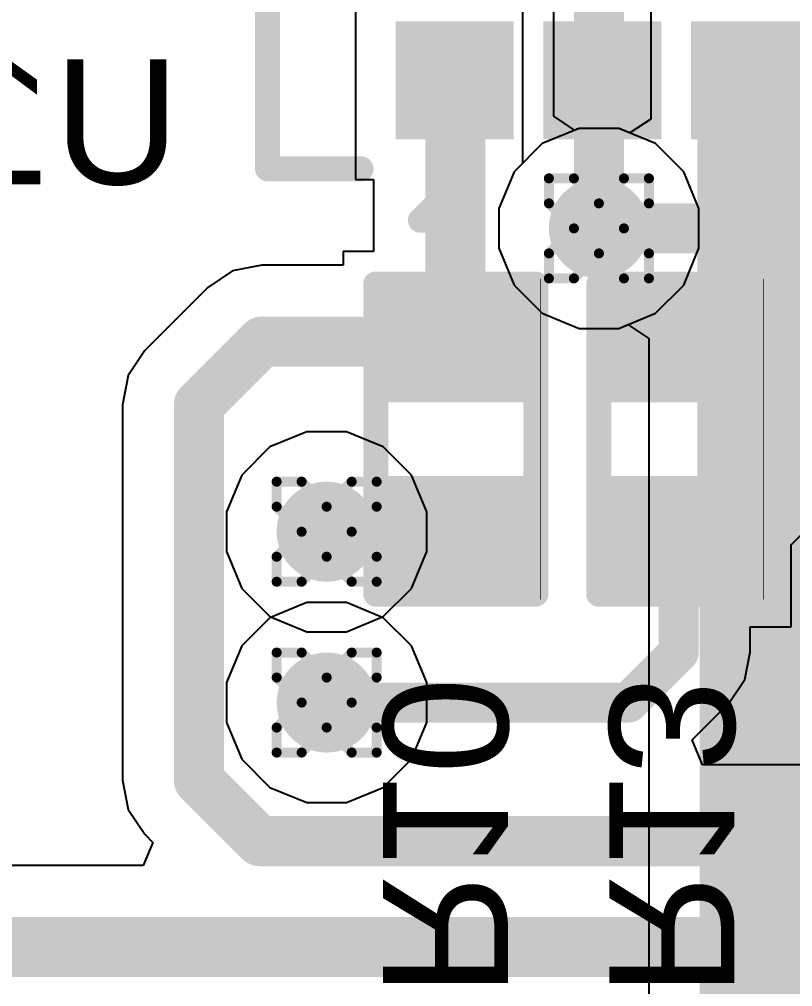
# Model space of a CAD drawing. Header units: inches. Extents: x -13 to 356, y -4 to 120.
# Drawn here: x 1.924 to 5.852, y 28.144 to 33.057 of the extents above; entities that cross this region are included whole.
import ezdxf

# ---------------------------------------------------------------- set-up
doc = ezdxf.new("R2010")
doc.units = ezdxf.units.IN
for name, color, linetype in [('Bottom Layer', 5, 'Continuous'), ('Bottom Overlay', 54, 'Continuous'), ('Bottom Paste', 16, 'Continuous'), ('Bottom Solder', 6, 'Continuous'), ('Drill Drawing', 1, 'Continuous'), ('GND', 16, 'Continuous'), ('Mechanical 13', 56, 'Continuous'), ('POWER', 76, 'Continuous'), ('Top Layer', 1, 'Continuous'), ('Top Overlay', 2, 'Continuous'), ('Top Paste', 8, 'Continuous'), ('Top Solder', 216, 'Continuous'), ('Via Holes', 16, 'Continuous')]:
    doc.layers.add(name, color=color, linetype=linetype)
doc.styles.add('Arial', font='', dxfattribs={"height": 0.2})
doc.styles.get('Arial').set_extended_font_data('Arial')

# ---------------------------------------------------------------- blocks, each defined once
blk = doc.blocks.new('R___0402_B_3')
at = {"layer": 'Bottom Layer'}
for points in [[(-0.2413, 0.3175), (-0.2412999999999999, -0.3175), (-0.6985, -0.3175), (-0.6985, 0.3175)], [(0.6985025399999999, 0.3175), (0.6985025399999999, -0.3175), (0.24130254, -0.3175), (0.24130254, 0.3175)]]:
    blk.add_hatch(color=5, dxfattribs=at).paths.add_polyline_path(points)
at = {"layer": 'Bottom Paste'}
for points in [[(-0.2413, 0.3175), (-0.2412999999999999, -0.3175), (-0.6985, -0.3175), (-0.6985, 0.3175)], [(0.6985025399999999, 0.3175), (0.6985025399999999, -0.3175), (0.24130254, -0.3175), (0.24130254, 0.3175)]]:
    blk.add_hatch(color=16, dxfattribs=at).paths.add_polyline_path(points)
at = {"layer": 'Bottom Solder'}
for points in [[(-0.18629884, 0.37250116), (-0.1862988399999999, -0.37250116), (-0.75350116, -0.37250116), (-0.75350116, 0.37250116)], [(0.7535037, 0.37250116), (0.7535037, -0.37250116), (0.18630138, -0.37250116), (0.18630138, 0.37250116)]]:
    blk.add_hatch(color=6, dxfattribs=at).paths.add_polyline_path(points)
at = {"layer": 'Bottom Overlay'}
for points, const_width in [([(-0.7874, -0.4064), (-0.7874, 0.4064)], 0.127), ([(0.7874, 0.4064), (-0.7874, 0.4064)], 0.127), ([(0.7874, -0.4064), (0.7874, 0.4064)], 0.127), ([(0.8128, 0.4318), (-0.8127974599999999, 0.4318)], 0.0032258), ([(0.7874, -0.4064), (-0.7874, -0.4064)], 0.127)]:
    blk.add_lwpolyline(points, dxfattribs=dict(at, const_width=const_width))
for points, const_width in [([(-0.8191499999999999, 0.4064, 1), (-0.7556499999999999, 0.4064, 1)], 0.0635), ([(-0.8191499999999999, 0.4064, 1), (-0.7556499999999999, 0.4064, 1)], 0.0635), ([(0.7556499999999999, 0.4064, 1), (0.8191499999999999, 0.4064, 1)], 0.0635), ([(0.7556499999999999, 0.4064, 1), (0.8191499999999999, 0.4064, 1)], 0.0635), ([(-0.8136026399999999, 0.4318, 1), (-0.81199228, 0.4318, 1)], 0.0016129), ([(0.8119948199999999, 0.4318, 1), (0.81360518, 0.4318, 1)], 0.0016129), ([(-0.8191499999999999, -0.4064, 1), (-0.7556499999999999, -0.4064, 1)], 0.0635), ([(-0.8191499999999999, -0.4064, 1), (-0.7556499999999999, -0.4064, 1)], 0.0635), ([(0.7556499999999999, -0.4064, 1), (0.8191499999999999, -0.4064, 1)], 0.0635), ([(0.7556499999999999, -0.4064, 1), (0.8191499999999999, -0.4064, 1)], 0.0635)]:
    blk.add_lwpolyline(points, format="xyb", close=True, dxfattribs=dict(at, const_width=const_width))
blk = doc.blocks.new('R___0402_B_4')
at = {"layer": 'Bottom Layer'}
for points in [[(-0.2413, 0.3175), (-0.2412999999999999, -0.3175), (-0.6985, -0.3175), (-0.6985, 0.3175)], [(0.6985025399999999, 0.3175), (0.6985025399999999, -0.3175), (0.24130254, -0.3175), (0.24130254, 0.3175)]]:
    blk.add_hatch(color=5, dxfattribs=at).paths.add_polyline_path(points)
at = {"layer": 'Bottom Paste'}
for points in [[(-0.2413, 0.3175), (-0.2412999999999999, -0.3175), (-0.6985, -0.3175), (-0.6985, 0.3175)], [(0.6985025399999999, 0.3175), (0.6985025399999999, -0.3175), (0.24130254, -0.3175), (0.24130254, 0.3175)]]:
    blk.add_hatch(color=16, dxfattribs=at).paths.add_polyline_path(points)
at = {"layer": 'Bottom Solder'}
for points in [[(-0.18629884, 0.37250116), (-0.1862988399999999, -0.37250116), (-0.75350116, -0.37250116), (-0.75350116, 0.37250116)], [(0.7535037, 0.37250116), (0.7535037, -0.37250116), (0.18630138, -0.37250116), (0.18630138, 0.37250116)]]:
    blk.add_hatch(color=6, dxfattribs=at).paths.add_polyline_path(points)
at = {"layer": 'Bottom Overlay'}
for points, const_width in [([(-0.7874, -0.4064), (-0.7874, 0.4064)], 0.127), ([(0.7874, 0.4064), (-0.7874, 0.4064)], 0.127), ([(0.7874, -0.4064), (0.7874, 0.4064)], 0.127), ([(0.8128, 0.4318), (-0.8127974599999999, 0.4318)], 0.0032258), ([(0.7874, -0.4064), (-0.7874, -0.4064)], 0.127)]:
    blk.add_lwpolyline(points, dxfattribs=dict(at, const_width=const_width))
for points, const_width in [([(-0.8191499999999999, 0.4064, 1), (-0.7556499999999999, 0.4064, 1)], 0.0635), ([(-0.8191499999999999, 0.4064, 1), (-0.7556499999999999, 0.4064, 1)], 0.0635), ([(0.7556499999999999, 0.4064, 1), (0.8191499999999999, 0.4064, 1)], 0.0635), ([(0.7556499999999999, 0.4064, 1), (0.8191499999999999, 0.4064, 1)], 0.0635), ([(-0.8136026399999999, 0.4318, 1), (-0.81199228, 0.4318, 1)], 0.0016129), ([(0.8119948199999999, 0.4318, 1), (0.81360518, 0.4318, 1)], 0.0016129), ([(-0.8191499999999999, -0.4064, 1), (-0.7556499999999999, -0.4064, 1)], 0.0635), ([(-0.8191499999999999, -0.4064, 1), (-0.7556499999999999, -0.4064, 1)], 0.0635), ([(0.7556499999999999, -0.4064, 1), (0.8191499999999999, -0.4064, 1)], 0.0635), ([(0.7556499999999999, -0.4064, 1), (0.8191499999999999, -0.4064, 1)], 0.0635)]:
    blk.add_lwpolyline(points, format="xyb", close=True, dxfattribs=dict(at, const_width=const_width))
blk = doc.blocks.new('VL53L5CXV0GC_1_B_20')
at = {"layer": 'Bottom Layer'}
for points in [[(0.5000625, 1.2999085), (1.0000615, 1.2999085), (1.0000615, 0.7999094999999999), (0.5000625, 0.7999094999999999)], [(1.2501245, 1.2999085), (1.7501235, 1.2999085), (1.7501235, 0.7999094999999999), (1.2501245, 0.7999094999999999)], [(1.9999325, 1.2999085), (2.4999315, 1.2999085), (2.4999315, 0.7999094999999999), (1.9999325, 0.7999094999999999)]]:
    blk.add_hatch(color=5, dxfattribs=at).paths.add_polyline_path(points)
at = {"layer": 'Bottom Paste'}
for points in [[(0.5000625, 1.2999085), (1.0000615, 1.2999085), (1.0000615, 0.7999094999999999), (0.5000625, 0.7999094999999999)], [(1.2501245, 1.2999085), (1.7501235, 1.2999085), (1.7501235, 0.7999094999999999), (1.2501245, 0.7999094999999999)], [(1.9999325, 1.2999085), (2.4999315, 1.2999085), (2.4999315, 0.7999094999999999), (1.9999325, 0.7999094999999999)]]:
    blk.add_hatch(color=16, dxfattribs=at).paths.add_polyline_path(points)
at = {"layer": 'Bottom Solder'}
for points in [[(0.4500625999999999, 1.3499084), (1.0500614, 1.3499084), (1.0500614, 0.7499096), (0.4500625999999999, 0.7499096)], [(1.2001246, 1.3499084), (1.8001234, 1.3499084), (1.8001234, 0.7499096), (1.2001246, 0.7499096)], [(1.9499326, 1.3499084), (2.5499314, 1.3499084), (2.5499314, 0.7499096), (1.9499326, 0.7499096)]]:
    blk.add_hatch(color=6, dxfattribs=at).paths.add_polyline_path(points)
at = {"layer": 'Bottom Overlay', "const_width": 0.127}
for points in [[(2.296668, 1.634109), (2.169668, 1.761109)], [(2.423668, 1.761109), (2.169668, 1.761109)], [(2.423668, 1.761109), (2.296668, 1.634109)], [(3.2000698, 1.4999716), (2.725039, 1.49996906)], [(3.2000698, 1.4999716), (3.2000698, -1.5000224)]]:
    blk.add_lwpolyline(points, dxfattribs=at)
at = {"layer": 'Bottom Overlay', "const_width": 0.0635}
for points in [[(2.137918, 1.761109, 1), (2.201418, 1.761109, 1)], [(2.137918, 1.761109, 1), (2.201418, 1.761109, 1)], [(2.391918, 1.761109, 1), (2.455418, 1.761109, 1)], [(2.391918, 1.761109, 1), (2.455418, 1.761109, 1)], [(2.264918, 1.634109, 1), (2.328418, 1.634109, 1)], [(2.264918, 1.634109, 1), (2.328418, 1.634109, 1)], [(2.693289, 1.49996906, 1), (2.756789, 1.49996906, 1)], [(3.1683198, 1.4999716, 1), (3.231819799999999, 1.4999716, 1)], [(3.1683198, 1.4999716, 1), (3.231819799999999, 1.4999716, 1)]]:
    blk.add_lwpolyline(points, format="xyb", close=True, dxfattribs=at)
blk = doc.blocks.new('IND_CLF7045T_3R3N_D_22')
at = {"layer": 'Top Layer'}
blk.add_hatch(color=1, dxfattribs=at).paths.add_polyline_path([(1.94999864, 1.10000034), (3.94999972, 1.10000034), (3.94999972, -1.10000034), (1.94999864, -1.10000034)])
at = {"layer": 'Top Paste'}
blk.add_hatch(color=8, dxfattribs=at).paths.add_polyline_path([(1.94999864, 1.10000034), (3.94999972, 1.10000034), (3.94999972, -1.10000034), (1.94999864, -1.10000034)])
at = {"layer": 'Top Solder'}
blk.add_hatch(color=216, dxfattribs=at).paths.add_polyline_path([(1.84839864, 1.20160034), (4.05159972, 1.20160034), (4.05159972, -1.20160034), (1.84839864, -1.20160034)])
at = {"layer": 'Mechanical 13', "const_width": 0.127}
blk.add_lwpolyline([(-3.60000042, -3.45000072), (3.60000042, -3.45000072)], dxfattribs=at)
at = {"layer": 'Top Overlay', "const_width": 0.127}
blk.add_lwpolyline([(-3.60000042, -3.45000072), (3.60000042, -3.45000072)], dxfattribs=at)

msp = doc.modelspace()

# ---------------------------------------------------------------- hatches: boundary and pattern name
at = {"layer": 'Bottom Layer'}
h = msp.add_hatch(color=5, dxfattribs=at)
edge = h.paths.add_edge_path()
edge.add_arc((4.86742486, 31.99487124), 0.254, 0, 360)
h = msp.add_hatch(color=5, dxfattribs=at)
edge = h.paths.add_edge_path()
edge.add_arc((3.48467172, 30.45459746), 0.254, 0, 360)
h = msp.add_hatch(color=5, dxfattribs=at)
edge = h.paths.add_edge_path()
edge.add_arc((3.48467172, 29.5869995), 0.254, 0, 360)
at = {"layer": 'GND'}
h = msp.add_hatch(color=16, dxfattribs=at)
edge = h.paths.add_edge_path()
edge.add_arc((4.86742486, 31.99487124), 0.254, 0, 360)
h = msp.add_hatch(color=16, dxfattribs=at)
edge = h.paths.add_edge_path()
edge.add_arc((3.48467172, 30.45459746), 0.254, 0, 360)
h = msp.add_hatch(color=16, dxfattribs=at)
edge = h.paths.add_edge_path()
edge.add_arc((3.48467172, 29.5869995), 0.254, 0, 360)
at = {"layer": 'POWER'}
h = msp.add_hatch(color=76, dxfattribs=at)
edge = h.paths.add_edge_path()
edge.add_arc((4.86742486, 31.99487124), 0.254, 0, 360)
h = msp.add_hatch(color=76, dxfattribs=at)
edge = h.paths.add_edge_path()
edge.add_arc((3.48467172, 30.45459746), 0.254, 0, 360)
h = msp.add_hatch(color=76, dxfattribs=at)
edge = h.paths.add_edge_path()
edge.add_arc((3.48467172, 29.5869995), 0.254, 0, 360)
at = {"layer": 'Top Layer'}
for points in [[(5.37946092, 28.00700012), (7.24506552, 28.00700012), (7.24506552, 32.80700067999999), (5.37946092, 32.80700067999999)], [(5.46843204, 30.03292698), (9.732853279999999, 30.03292698), (9.732853279999999, 32.80699814), (5.46843204, 32.80699814)]]:
    msp.add_hatch(color=1, dxfattribs=at).paths.add_polyline_path(points)
h = msp.add_hatch(color=1, dxfattribs=at)
edge = h.paths.add_edge_path()
edge.add_arc((4.86742486, 31.99487124), 0.254, 0, 360)
h = msp.add_hatch(color=1, dxfattribs=at)
edge = h.paths.add_edge_path()
edge.add_arc((3.48467172, 30.45459746), 0.254, 0, 360)
h = msp.add_hatch(color=1, dxfattribs=at)
edge = h.paths.add_edge_path()
edge.add_arc((3.48467172, 29.5869995), 0.254, 0, 360)
at = {"layer": 'Via Holes'}
h = msp.add_hatch(color=7, dxfattribs=at)
edge = h.paths.add_edge_path()
edge.add_arc((4.86742486, 31.99487124), 0.127, 0, 360)
h = msp.add_hatch(color=7, dxfattribs=at)
edge = h.paths.add_edge_path()
edge.add_arc((3.48467172, 30.45459746), 0.127, 0, 360)
h = msp.add_hatch(color=7, dxfattribs=at)
edge = h.paths.add_edge_path()
edge.add_arc((3.48467172, 29.5869995), 0.127, 0, 360)

# ---------------------------------------------------------------- linework, layer by layer
at = {"layer": 'Bottom Layer'}
for p, q in [((4.63872072, 32.56429352), (4.63872072, 33.2510892)), ((5.13059172, 33.2510892), (5.13059172, 32.55001872)), ((3.63072172, 33.16612366), (3.63072172, 32.2430902)), ((4.74431868, 32.49373486), (4.63872072, 32.56429352)), ((5.13059172, 32.55001872), (5.024993759999999, 32.47946006)), ((4.76637858, 32.50287124), (4.74431868, 32.49373486)), ((4.96847114, 32.50287124), (4.76637858, 32.50287124)), ((5.024993759999999, 32.47946006), (4.96847114, 32.50287124)), ((3.63072172, 32.2430902), (3.72309898, 32.2430902)), ((3.72309898, 32.2430902), (3.72309898, 31.877)), ((3.72309898, 31.877), (3.5687, 31.877)), ((3.5687, 31.877), (3.5687, 31.80826506)), ((3.15571378, 31.80826506), (3.007055199999999, 31.77869437999999)), ((3.5687, 31.80826506), (3.15571378, 31.80826506)), ((3.007055199999999, 31.77869437999999), (2.88102802, 31.69448576)), ((2.88102802, 31.69448576), (2.56087626, 31.374334)), ((2.56087626, 31.374334), (2.47666764, 31.24830682)), ((2.47666764, 31.24830682), (2.44709696, 31.09964824)), ((2.44709696, 31.09964824), (2.44709696, 29.1925121)), ((5.84447904, 30.38782594), (6.36816608, 30.91151298)), ((5.84447904, 29.97199746), (5.84447904, 30.38782594)), ((5.63554626, 29.84256668), (5.63554626, 29.97199746)), ((5.63554626, 29.97199746), (5.84447904, 29.97199746)), ((5.607946619999999, 29.70380648), (5.6355488, 29.84255398)), ((5.6355488, 29.84255398), (5.63554626, 29.84256668)), ((5.52935394, 29.58617908), (5.607946619999999, 29.70380648)), ((5.34161746, 29.3984426), (5.529346319999999, 29.586174)), ((5.529346319999999, 29.586174), (5.52935394, 29.58617908)), ((5.3942234, 29.2714426), (5.34161746, 29.3984426)), ((8.69600496, 29.2714426), (5.3942234, 29.2714426)), ((2.44709696, 29.1925121), (2.47666764, 29.04385352)), ((2.47666764, 29.04385352), (2.56087626, 28.91782634)), ((2.56087626, 28.91782634), (2.60189472, 28.87680788)), ((2.60189472, 28.87680788), (2.55329182, 28.75947512)), ((2.55329182, 28.75947512), (-0.75567032, 28.75947512))]:
    msp.add_line(p, q, dxfattribs=at)
for points, const_width in [([(4.134721219999999, 32.7470897), (4.137461879999999, 32.74434904)], 0.3048), ([(4.137461879999999, 31.4198), (4.137461879999999, 32.74434904)], 0.3048), ([(5.63459122, 31.86597893999999), (5.63459122, 32.7470897)], 0.254), ([(4.86742486, 31.99487124), (5.505698919999999, 31.99487124)], 0.254), ([(5.505698919999999, 31.99487124), (5.63459122, 31.86597893999999)], 0.254), ([(5.63459122, 31.699454), (5.63459122, 31.86597893999999)], 0.254), ([(5.43807904, 31.50294182), (5.63459122, 31.699454)], 0.254), ([(5.3963189, 31.42883986), (5.43807904, 31.4706)], 0.254), ([(5.43807904, 31.4706), (5.43807904, 31.50294182)], 0.254), ([(2.83556202, 31.09964824), (3.15571378, 31.4198)], 0.254), ([(3.15571378, 31.4198), (4.137461879999999, 31.4198)], 0.254), ([(5.36397708, 31.42883986), (5.3963189, 31.42883986)], 0.254), ([(5.36187904, 30.45459746), (6.203281979999999, 31.2960004)], 0.254), ([(2.83556202, 29.1925121), (2.83556202, 31.09964824)], 0.254), ([(3.48467172, 30.45459746), (4.1402, 30.45459746)], 0.2032), ([(5.272979039999999, 30.45459746), (5.36187904, 30.45459746)], 0.2032), ([(5.272979039999999, 29.84255398), (5.272979039999999, 30.45459746)], 0.2032), ([(5.017424559999999, 29.5869995), (5.272979039999999, 29.84255398)], 0.2032), ([(3.48467172, 29.5869995), (5.017424559999999, 29.5869995)], 0.2032), ([(2.83556202, 29.1925121), (3.14509658, 28.88297754)], 0.254), ([(3.14509658, 28.88297754), (8.85691142, 28.88297754)], 0.254), ([(-0.75567032, 28.37101006), (9.04761716, 28.37101006)], 0.254)]:
    msp.add_lwpolyline(points, dxfattribs=dict(at, const_width=const_width))
for points, const_width in [([(4.058521219999999, 32.7470897, 1), (4.210921219999999, 32.7470897, 1)], 0.1524), ([(4.06126188, 32.74434904, 1), (4.213661879999999, 32.74434904, 1)], 0.1524), ([(4.06126188, 32.74434904, 1), (4.213661879999999, 32.74434904, 1)], 0.1524), ([(5.57109122, 32.7470897, 1), (5.698091219999999, 32.7470897, 1)], 0.127), ([(4.80392486, 31.99487124, 1), (4.930924859999999, 31.99487124, 1)], 0.127), ([(5.44219892, 31.99487124, 1), (5.56919892, 31.99487124, 1)], 0.127), ([(5.44219892, 31.99487124, 1), (5.56919892, 31.99487124, 1)], 0.127), ([(5.57109122, 31.86597893999999, 1), (5.698091219999999, 31.86597893999999, 1)], 0.127), ([(5.57109122, 31.86597893999999, 1), (5.698091219999999, 31.86597893999999, 1)], 0.127), ([(5.57109122, 31.86597893999999, 1), (5.698091219999999, 31.86597893999999, 1)], 0.127), ([(5.57109122, 31.699454, 1), (5.698091219999999, 31.699454, 1)], 0.127), ([(5.57109122, 31.699454, 1), (5.698091219999999, 31.699454, 1)], 0.127), ([(5.37457904, 31.50294182, 1), (5.501579039999999, 31.50294182, 1)], 0.127), ([(5.37457904, 31.50294182, 1), (5.501579039999999, 31.50294182, 1)], 0.127), ([(5.37457904, 31.4706, 1), (5.501579039999999, 31.4706, 1)], 0.127), ([(5.37457904, 31.4706, 1), (5.501579039999999, 31.4706, 1)], 0.127), ([(3.09221378, 31.4198, 1), (3.21921378, 31.4198, 1)], 0.127), ([(3.09221378, 31.4198, 1), (3.21921378, 31.4198, 1)], 0.127), ([(4.06126188, 31.4198, 1), (4.213661879999999, 31.4198, 1)], 0.1524), ([(4.07396188, 31.4198, 1), (4.200961879999999, 31.4198, 1)], 0.127), ([(5.30047708, 31.42883986, 1), (5.427477079999999, 31.42883986, 1)], 0.127), ([(5.332818899999999, 31.42883986, 1), (5.459818899999999, 31.42883986, 1)], 0.127), ([(5.332818899999999, 31.42883986, 1), (5.459818899999999, 31.42883986, 1)], 0.127), ([(2.77206202, 31.09964824, 1), (2.89906202, 31.09964824, 1)], 0.127), ([(2.77206202, 31.09964824, 1), (2.89906202, 31.09964824, 1)], 0.127), ([(3.43387172, 30.45459746, 1), (3.53547172, 30.45459746, 1)], 0.1016), ([(4.089399999999999, 30.45459746, 1), (4.191, 30.45459746, 1)], 0.1016), ([(5.222179039999999, 30.45459746, 1), (5.32377904, 30.45459746, 1)], 0.1016), ([(5.222179039999999, 30.45459746, 1), (5.32377904, 30.45459746, 1)], 0.1016), ([(5.298379039999999, 30.45459746, 1), (5.425379039999999, 30.45459746, 1)], 0.127), ([(5.311079039999999, 30.45459746, 1), (5.41267904, 30.45459746, 1)], 0.1016), ([(5.222179039999999, 29.84255398, 1), (5.32377904, 29.84255398, 1)], 0.1016), ([(5.222179039999999, 29.84255398, 1), (5.32377904, 29.84255398, 1)], 0.1016), ([(3.43387172, 29.5869995, 1), (3.53547172, 29.5869995, 1)], 0.1016), ([(4.96662456, 29.5869995, 1), (5.06822456, 29.5869995, 1)], 0.1016), ([(4.96662456, 29.5869995, 1), (5.06822456, 29.5869995, 1)], 0.1016), ([(2.77206202, 29.1925121, 1), (2.89906202, 29.1925121, 1)], 0.127), ([(2.77206202, 29.1925121, 1), (2.89906202, 29.1925121, 1)], 0.127), ([(3.08159658, 28.88297754, 1), (3.20859658, 28.88297754, 1)], 0.127), ([(3.08159658, 28.88297754, 1), (3.20859658, 28.88297754, 1)], 0.127)]:
    msp.add_lwpolyline(points, format="xyb", close=True, dxfattribs=dict(at, const_width=const_width))
at = {"layer": 'Drill Drawing', "const_width": 0.0508}
for points in [[(4.61342486, 32.12187124), (4.61342486, 32.24887124)], [(4.61342486, 32.24887124), (4.740424859999999, 32.24887124)], [(4.740424859999999, 32.24887124), (4.86742486, 32.12187124)], [(4.86742486, 32.12187124), (4.99442486, 32.24887124)], [(4.99442486, 32.24887124), (5.121424859999999, 32.24887124)], [(5.121424859999999, 32.12187124), (5.121424859999999, 32.24887124)], [(4.61342486, 32.12187124), (4.740424859999999, 31.99487124)], [(4.99442486, 31.99487124), (5.121424859999999, 32.12187124)], [(4.61342486, 31.86787124), (4.740424859999999, 31.99487124)], [(4.99442486, 31.99487124), (5.121424859999999, 31.86787124)], [(4.61342486, 31.74087124), (4.61342486, 31.86787124)], [(4.740424859999999, 31.74087124), (4.86742486, 31.86787124)], [(4.86742486, 31.86787124), (4.99442486, 31.74087124)], [(5.121424859999999, 31.74087124), (5.121424859999999, 31.86787124)], [(4.61342486, 31.74087124), (4.740424859999999, 31.74087124)], [(4.99442486, 31.74087124), (5.121424859999999, 31.74087124)], [(3.23067172, 30.58159745999999), (3.23067172, 30.70859746)], [(3.23067172, 30.70859746), (3.35767172, 30.70859746)], [(3.35767172, 30.70859746), (3.48467172, 30.58159745999999)], [(3.48467172, 30.58159745999999), (3.61167172, 30.70859746)], [(3.61167172, 30.70859746), (3.73867172, 30.70859746)], [(3.73867172, 30.58159745999999), (3.73867172, 30.70859746)], [(3.23067172, 30.58159745999999), (3.35767172, 30.45459746)], [(3.61167172, 30.45459746), (3.73867172, 30.58159745999999)], [(3.23067172, 30.32759746), (3.35767172, 30.45459746)], [(3.61167172, 30.45459746), (3.73867172, 30.32759746)], [(3.23067172, 30.20059746), (3.23067172, 30.32759746)], [(3.35767172, 30.20059746), (3.48467172, 30.32759746)], [(3.48467172, 30.32759746), (3.61167172, 30.20059746)], [(3.73867172, 30.20059746), (3.73867172, 30.32759746)], [(3.23067172, 30.20059746), (3.35767172, 30.20059746)], [(3.61167172, 30.20059746), (3.73867172, 30.20059746)], [(3.23067172, 29.7139995), (3.23067172, 29.8409995)], [(3.23067172, 29.8409995), (3.35767172, 29.8409995)], [(3.35767172, 29.8409995), (3.48467172, 29.7139995)], [(3.48467172, 29.7139995), (3.61167172, 29.8409995)], [(3.61167172, 29.8409995), (3.73867172, 29.8409995)], [(3.73867172, 29.7139995), (3.73867172, 29.8409995)], [(3.23067172, 29.7139995), (3.35767172, 29.5869995)], [(3.61167172, 29.5869995), (3.73867172, 29.7139995)], [(3.23067172, 29.4599995), (3.35767172, 29.5869995)], [(3.61167172, 29.5869995), (3.73867172, 29.4599995)], [(3.23067172, 29.3329995), (3.23067172, 29.4599995)], [(3.35767172, 29.3329995), (3.48467172, 29.4599995)], [(3.48467172, 29.4599995), (3.61167172, 29.3329995)], [(3.73867172, 29.3329995), (3.73867172, 29.4599995)], [(3.23067172, 29.3329995), (3.35767172, 29.3329995)], [(3.61167172, 29.3329995), (3.73867172, 29.3329995)]]:
    msp.add_lwpolyline(points, dxfattribs=at)
at = {"layer": 'Drill Drawing', "const_width": 0.0254}
for points in [[(4.60072486, 32.24887124, 1), (4.62612486, 32.24887124, 1)], [(4.60072486, 32.24887124, 1), (4.62612486, 32.24887124, 1)], [(4.727724859999999, 32.24887124, 1), (4.75312486, 32.24887124, 1)], [(4.727724859999999, 32.24887124, 1), (4.75312486, 32.24887124, 1)], [(4.98172486, 32.24887124, 1), (5.007124859999999, 32.24887124, 1)], [(4.98172486, 32.24887124, 1), (5.007124859999999, 32.24887124, 1)], [(5.10872486, 32.24887124, 1), (5.13412486, 32.24887124, 1)], [(5.10872486, 32.24887124, 1), (5.13412486, 32.24887124, 1)], [(4.60072486, 32.12187124, 1), (4.62612486, 32.12187124, 1)], [(4.60072486, 32.12187124, 1), (4.62612486, 32.12187124, 1)], [(4.854724859999999, 32.12187124, 1), (4.88012486, 32.12187124, 1)], [(4.854724859999999, 32.12187124, 1), (4.88012486, 32.12187124, 1)], [(5.10872486, 32.12187124, 1), (5.13412486, 32.12187124, 1)], [(5.10872486, 32.12187124, 1), (5.13412486, 32.12187124, 1)], [(4.727724859999999, 31.99487124, 1), (4.75312486, 31.99487124, 1)], [(4.727724859999999, 31.99487124, 1), (4.75312486, 31.99487124, 1)], [(4.98172486, 31.99487124, 1), (5.007124859999999, 31.99487124, 1)], [(4.98172486, 31.99487124, 1), (5.007124859999999, 31.99487124, 1)], [(4.60072486, 31.86787124, 1), (4.62612486, 31.86787124, 1)], [(4.60072486, 31.86787124, 1), (4.62612486, 31.86787124, 1)], [(4.854724859999999, 31.86787124, 1), (4.88012486, 31.86787124, 1)], [(4.854724859999999, 31.86787124, 1), (4.88012486, 31.86787124, 1)], [(5.10872486, 31.86787124, 1), (5.13412486, 31.86787124, 1)], [(5.10872486, 31.86787124, 1), (5.13412486, 31.86787124, 1)], [(4.60072486, 31.74087124, 1), (4.62612486, 31.74087124, 1)], [(4.60072486, 31.74087124, 1), (4.62612486, 31.74087124, 1)], [(4.727724859999999, 31.74087124, 1), (4.75312486, 31.74087124, 1)], [(4.727724859999999, 31.74087124, 1), (4.75312486, 31.74087124, 1)], [(4.98172486, 31.74087124, 1), (5.007124859999999, 31.74087124, 1)], [(4.98172486, 31.74087124, 1), (5.007124859999999, 31.74087124, 1)], [(5.10872486, 31.74087124, 1), (5.13412486, 31.74087124, 1)], [(5.10872486, 31.74087124, 1), (5.13412486, 31.74087124, 1)], [(3.21797172, 30.70859746, 1), (3.24337172, 30.70859746, 1)], [(3.21797172, 30.70859746, 1), (3.24337172, 30.70859746, 1)], [(3.34497172, 30.70859746, 1), (3.37037172, 30.70859746, 1)], [(3.34497172, 30.70859746, 1), (3.37037172, 30.70859746, 1)], [(3.59897172, 30.70859746, 1), (3.62437172, 30.70859746, 1)], [(3.59897172, 30.70859746, 1), (3.62437172, 30.70859746, 1)], [(3.72597172, 30.70859746, 1), (3.75137172, 30.70859746, 1)], [(3.72597172, 30.70859746, 1), (3.75137172, 30.70859746, 1)], [(3.21797172, 30.58159745999999, 1), (3.24337172, 30.58159745999999, 1)], [(3.21797172, 30.58159745999999, 1), (3.24337172, 30.58159745999999, 1)], [(3.47197172, 30.58159745999999, 1), (3.49737172, 30.58159745999999, 1)], [(3.47197172, 30.58159745999999, 1), (3.49737172, 30.58159745999999, 1)], [(3.72597172, 30.58159745999999, 1), (3.75137172, 30.58159745999999, 1)], [(3.72597172, 30.58159745999999, 1), (3.75137172, 30.58159745999999, 1)], [(3.34497172, 30.45459746, 1), (3.37037172, 30.45459746, 1)], [(3.34497172, 30.45459746, 1), (3.37037172, 30.45459746, 1)], [(3.59897172, 30.45459746, 1), (3.62437172, 30.45459746, 1)], [(3.59897172, 30.45459746, 1), (3.62437172, 30.45459746, 1)], [(3.21797172, 30.32759746, 1), (3.24337172, 30.32759746, 1)], [(3.21797172, 30.32759746, 1), (3.24337172, 30.32759746, 1)], [(3.47197172, 30.32759746, 1), (3.49737172, 30.32759746, 1)], [(3.47197172, 30.32759746, 1), (3.49737172, 30.32759746, 1)], [(3.72597172, 30.32759746, 1), (3.75137172, 30.32759746, 1)], [(3.72597172, 30.32759746, 1), (3.75137172, 30.32759746, 1)], [(3.21797172, 30.20059746, 1), (3.24337172, 30.20059746, 1)], [(3.21797172, 30.20059746, 1), (3.24337172, 30.20059746, 1)], [(3.34497172, 30.20059746, 1), (3.37037172, 30.20059746, 1)], [(3.34497172, 30.20059746, 1), (3.37037172, 30.20059746, 1)], [(3.59897172, 30.20059746, 1), (3.62437172, 30.20059746, 1)], [(3.59897172, 30.20059746, 1), (3.62437172, 30.20059746, 1)], [(3.72597172, 30.20059746, 1), (3.75137172, 30.20059746, 1)], [(3.72597172, 30.20059746, 1), (3.75137172, 30.20059746, 1)], [(3.21797172, 29.8409995, 1), (3.24337172, 29.8409995, 1)], [(3.21797172, 29.8409995, 1), (3.24337172, 29.8409995, 1)], [(3.34497172, 29.8409995, 1), (3.37037172, 29.8409995, 1)], [(3.34497172, 29.8409995, 1), (3.37037172, 29.8409995, 1)], [(3.59897172, 29.8409995, 1), (3.62437172, 29.8409995, 1)], [(3.59897172, 29.8409995, 1), (3.62437172, 29.8409995, 1)], [(3.72597172, 29.8409995, 1), (3.75137172, 29.8409995, 1)], [(3.72597172, 29.8409995, 1), (3.75137172, 29.8409995, 1)], [(3.21797172, 29.7139995, 1), (3.24337172, 29.7139995, 1)], [(3.21797172, 29.7139995, 1), (3.24337172, 29.7139995, 1)], [(3.47197172, 29.7139995, 1), (3.49737172, 29.7139995, 1)], [(3.47197172, 29.7139995, 1), (3.49737172, 29.7139995, 1)], [(3.72597172, 29.7139995, 1), (3.75137172, 29.7139995, 1)], [(3.72597172, 29.7139995, 1), (3.75137172, 29.7139995, 1)], [(3.34497172, 29.5869995, 1), (3.37037172, 29.5869995, 1)], [(3.34497172, 29.5869995, 1), (3.37037172, 29.5869995, 1)], [(3.59897172, 29.5869995, 1), (3.62437172, 29.5869995, 1)], [(3.59897172, 29.5869995, 1), (3.62437172, 29.5869995, 1)], [(3.21797172, 29.4599995, 1), (3.24337172, 29.4599995, 1)], [(3.21797172, 29.4599995, 1), (3.24337172, 29.4599995, 1)], [(3.47197172, 29.4599995, 1), (3.49737172, 29.4599995, 1)], [(3.47197172, 29.4599995, 1), (3.49737172, 29.4599995, 1)], [(3.72597172, 29.4599995, 1), (3.75137172, 29.4599995, 1)], [(3.72597172, 29.4599995, 1), (3.75137172, 29.4599995, 1)], [(3.21797172, 29.3329995, 1), (3.24337172, 29.3329995, 1)], [(3.21797172, 29.3329995, 1), (3.24337172, 29.3329995, 1)], [(3.34497172, 29.3329995, 1), (3.37037172, 29.3329995, 1)], [(3.34497172, 29.3329995, 1), (3.37037172, 29.3329995, 1)], [(3.59897172, 29.3329995, 1), (3.62437172, 29.3329995, 1)], [(3.59897172, 29.3329995, 1), (3.62437172, 29.3329995, 1)], [(3.72597172, 29.3329995, 1), (3.75137172, 29.3329995, 1)], [(3.72597172, 29.3329995, 1), (3.75137172, 29.3329995, 1)]]:
    msp.add_lwpolyline(points, format="xyb", close=True, dxfattribs=at)
at = {"layer": 'GND'}
for p, q in [((4.76637858, 32.50287124), (4.57966572, 32.42553332)), ((4.96847114, 32.50287124), (4.76637858, 32.50287124)), ((5.155183999999999, 32.42553332), (4.96847114, 32.50287124)), ((4.57966572, 32.42553332), (4.43676278, 32.28263038)), ((5.298086939999999, 32.28263038), (5.155183999999999, 32.42553332)), ((4.43676278, 32.28263038), (4.35942486, 32.09591751999999)), ((5.37542486, 32.09591751999999), (5.298086939999999, 32.28263038)), ((4.35942486, 32.09591751999999), (4.35942486, 31.89382496)), ((5.37542486, 31.89382496), (5.37542486, 32.09591751999999)), ((4.35942486, 31.89382496), (4.43676278, 31.7071121)), ((5.298086939999999, 31.7071121), (5.37542486, 31.89382496)), ((4.43676278, 31.7071121), (4.57966572, 31.56420916)), ((5.155183999999999, 31.56420916), (5.298086939999999, 31.7071121)), ((4.57966572, 31.56420916), (4.76637858, 31.48687124)), ((4.96847114, 31.48687124), (5.155183999999999, 31.56420916)), ((4.76637858, 31.48687124), (4.96847114, 31.48687124)), ((3.383625439999999, 30.0949995), (3.19691258, 30.01766158)), ((3.585718, 30.0949995), (3.383625439999999, 30.0949995)), ((3.77243086, 30.01766158), (3.585718, 30.0949995)), ((3.19691258, 30.01766158), (3.05400964, 29.87475864)), ((3.9153338, 29.87475864), (3.77243086, 30.01766158)), ((3.05400964, 29.87475864), (2.97667172, 29.68804578)), ((3.99267172, 29.68804578), (3.9153338, 29.87475864)), ((2.97667172, 29.68804578), (2.97667172, 29.48595322)), ((3.99267172, 29.48595322), (3.99267172, 29.68804578)), ((2.97667172, 29.48595322), (3.05400964, 29.29924036)), ((3.9153338, 29.29924036), (3.99267172, 29.48595322)), ((3.05400964, 29.29924036), (3.19691258, 29.15633742)), ((3.77243086, 29.15633742), (3.9153338, 29.29924036)), ((3.19691258, 29.15633742), (3.383625439999999, 29.0789995)), ((3.585718, 29.0789995), (3.77243086, 29.15633742)), ((3.383625439999999, 29.0789995), (3.585718, 29.0789995))]:
    msp.add_line(p, q, dxfattribs=at)
at = {"layer": 'POWER'}
for p, q in [((4.76637858, 32.50287124), (4.57966572, 32.42553332)), ((4.96847114, 32.50287124), (4.76637858, 32.50287124)), ((5.155183999999999, 32.42553332), (4.96847114, 32.50287124)), ((4.57966572, 32.42553332), (4.43676278, 32.28263038)), ((5.298086939999999, 32.28263038), (5.155183999999999, 32.42553332)), ((4.43676278, 32.28263038), (4.35942486, 32.09591751999999)), ((5.37542486, 32.09591751999999), (5.298086939999999, 32.28263038)), ((4.35942486, 32.09591751999999), (4.35942486, 31.89382496)), ((5.37542486, 31.89382496), (5.37542486, 32.09591751999999)), ((4.35942486, 31.89382496), (4.43676278, 31.7071121)), ((5.298086939999999, 31.7071121), (5.37542486, 31.89382496)), ((4.43676278, 31.7071121), (4.57966572, 31.56420916)), ((5.155183999999999, 31.56420916), (5.298086939999999, 31.7071121)), ((4.57966572, 31.56420916), (4.76637858, 31.48687124)), ((4.96847114, 31.48687124), (5.155183999999999, 31.56420916)), ((4.76637858, 31.48687124), (4.96847114, 31.48687124)), ((3.383625439999999, 30.96259746), (3.19691258, 30.88525954)), ((3.585718, 30.96259746), (3.383625439999999, 30.96259746)), ((3.77243086, 30.88525954), (3.585718, 30.96259746)), ((3.19691258, 30.88525954), (3.05400964, 30.7423566)), ((3.9153338, 30.7423566), (3.77243086, 30.88525954)), ((3.05400964, 30.7423566), (2.97667172, 30.55564374)), ((3.99267172, 30.55564374), (3.9153338, 30.7423566)), ((2.97667172, 30.55564374), (2.97667172, 30.35355118)), ((3.99267172, 30.35355118), (3.99267172, 30.55564374)), ((2.97667172, 30.35355118), (3.05400964, 30.16683832)), ((3.9153338, 30.16683832), (3.99267172, 30.35355118)), ((3.05400964, 30.16683832), (3.19691258, 30.02393538)), ((3.77243086, 30.02393538), (3.9153338, 30.16683832)), ((3.19691258, 30.02393538), (3.383625439999999, 29.94659746)), ((3.585718, 29.94659746), (3.77243086, 30.02393538)), ((3.383625439999999, 29.94659746), (3.585718, 29.94659746))]:
    msp.add_line(p, q, dxfattribs=at)
at = {"layer": 'Top Layer'}
for p, q in [((4.478959799999999, 34.56887675999999), (4.478959799999999, 32.3248274)), ((4.478959799999999, 32.3248274), (4.43676278, 32.28263038)), ((4.43676278, 32.28263038), (4.35942486, 32.09591751999999)), ((4.35942486, 32.09591751999999), (4.35942486, 31.89382496)), ((4.35942486, 31.89382496), (4.43676278, 31.7071121)), ((4.43676278, 31.7071121), (4.57966572, 31.56420916)), ((4.57966572, 31.56420916), (4.76637858, 31.48687124)), ((4.96847114, 31.48687124), (5.014887099999999, 31.5060965)), ((5.014887099999999, 31.5060965), (5.120485059999999, 31.43553783999999)), ((4.76637858, 31.48687124), (4.96847114, 31.48687124)), ((5.120485059999999, 31.43553783999999), (5.120485059999999, 28.00700012)), ((3.383625439999999, 30.0949995), (3.19691258, 30.01766158)), ((3.585718, 30.0949995), (3.383625439999999, 30.0949995)), ((3.77243086, 30.01766158), (3.585718, 30.0949995)), ((3.19691258, 30.01766158), (3.05400964, 29.87475864)), ((3.9153338, 29.87475864), (3.77243086, 30.01766158)), ((3.05400964, 29.87475864), (2.97667172, 29.68804578)), ((3.99267172, 29.68804578), (3.9153338, 29.87475864)), ((2.97667172, 29.68804578), (2.97667172, 29.48595322)), ((3.99267172, 29.48595322), (3.99267172, 29.68804578)), ((2.97667172, 29.48595322), (3.05400964, 29.29924036)), ((3.9153338, 29.29924036), (3.99267172, 29.48595322)), ((3.05400964, 29.29924036), (3.19691258, 29.15633742)), ((3.77243086, 29.15633742), (3.9153338, 29.29924036)), ((3.19691258, 29.15633742), (3.383625439999999, 29.0789995)), ((3.585718, 29.0789995), (3.77243086, 29.15633742)), ((3.383625439999999, 29.0789995), (3.585718, 29.0789995))]:
    msp.add_line(p, q, dxfattribs=at)
at = {"layer": 'Top Layer', "const_width": 0.254}
msp.add_lwpolyline([(4.86742486, 31.99487124), (4.86742486, 34.56887675999999)], dxfattribs=at)
at = {"layer": 'Top Layer', "const_width": 0.127}
msp.add_lwpolyline([(4.80392486, 31.99487124, 1), (4.930924859999999, 31.99487124, 1)], format="xyb", close=True, dxfattribs=at)

# ---------------------------------------------------------------- block references
msp.add_blockref('IND_CLF7045T_3R3N_D_22', (3.5184334, 31.70700034))
for name, p, rotation in [('VL53L5CXV0GC_1_B_20', (6.38465322, 33.7969987), 180), ('R___0402_B_4', (4.1402, 30.9245), 270), ('R___0402_B_3', (5.272979039999999, 30.9245), 270)]:
    msp.add_blockref(name, p, dxfattribs=dict(rotation=rotation))

# ---------------------------------------------------------------- texts
at = {"layer": 'Bottom Overlay', "style": 'Arial', "text_generation_flag": 2}
msp.add_text('U1', height=0.635, dxfattribs=at).set_placement((2.73885406, 32.21891194))
for s, p in [('R10', (3.77058936, 28.08948407999999)), ('R13', (4.92098584, 28.08948407999999))]:
    msp.add_text(s, height=0.635, rotation=270, dxfattribs=at).set_placement(p)

doc.saveas('drawing.dxf')
